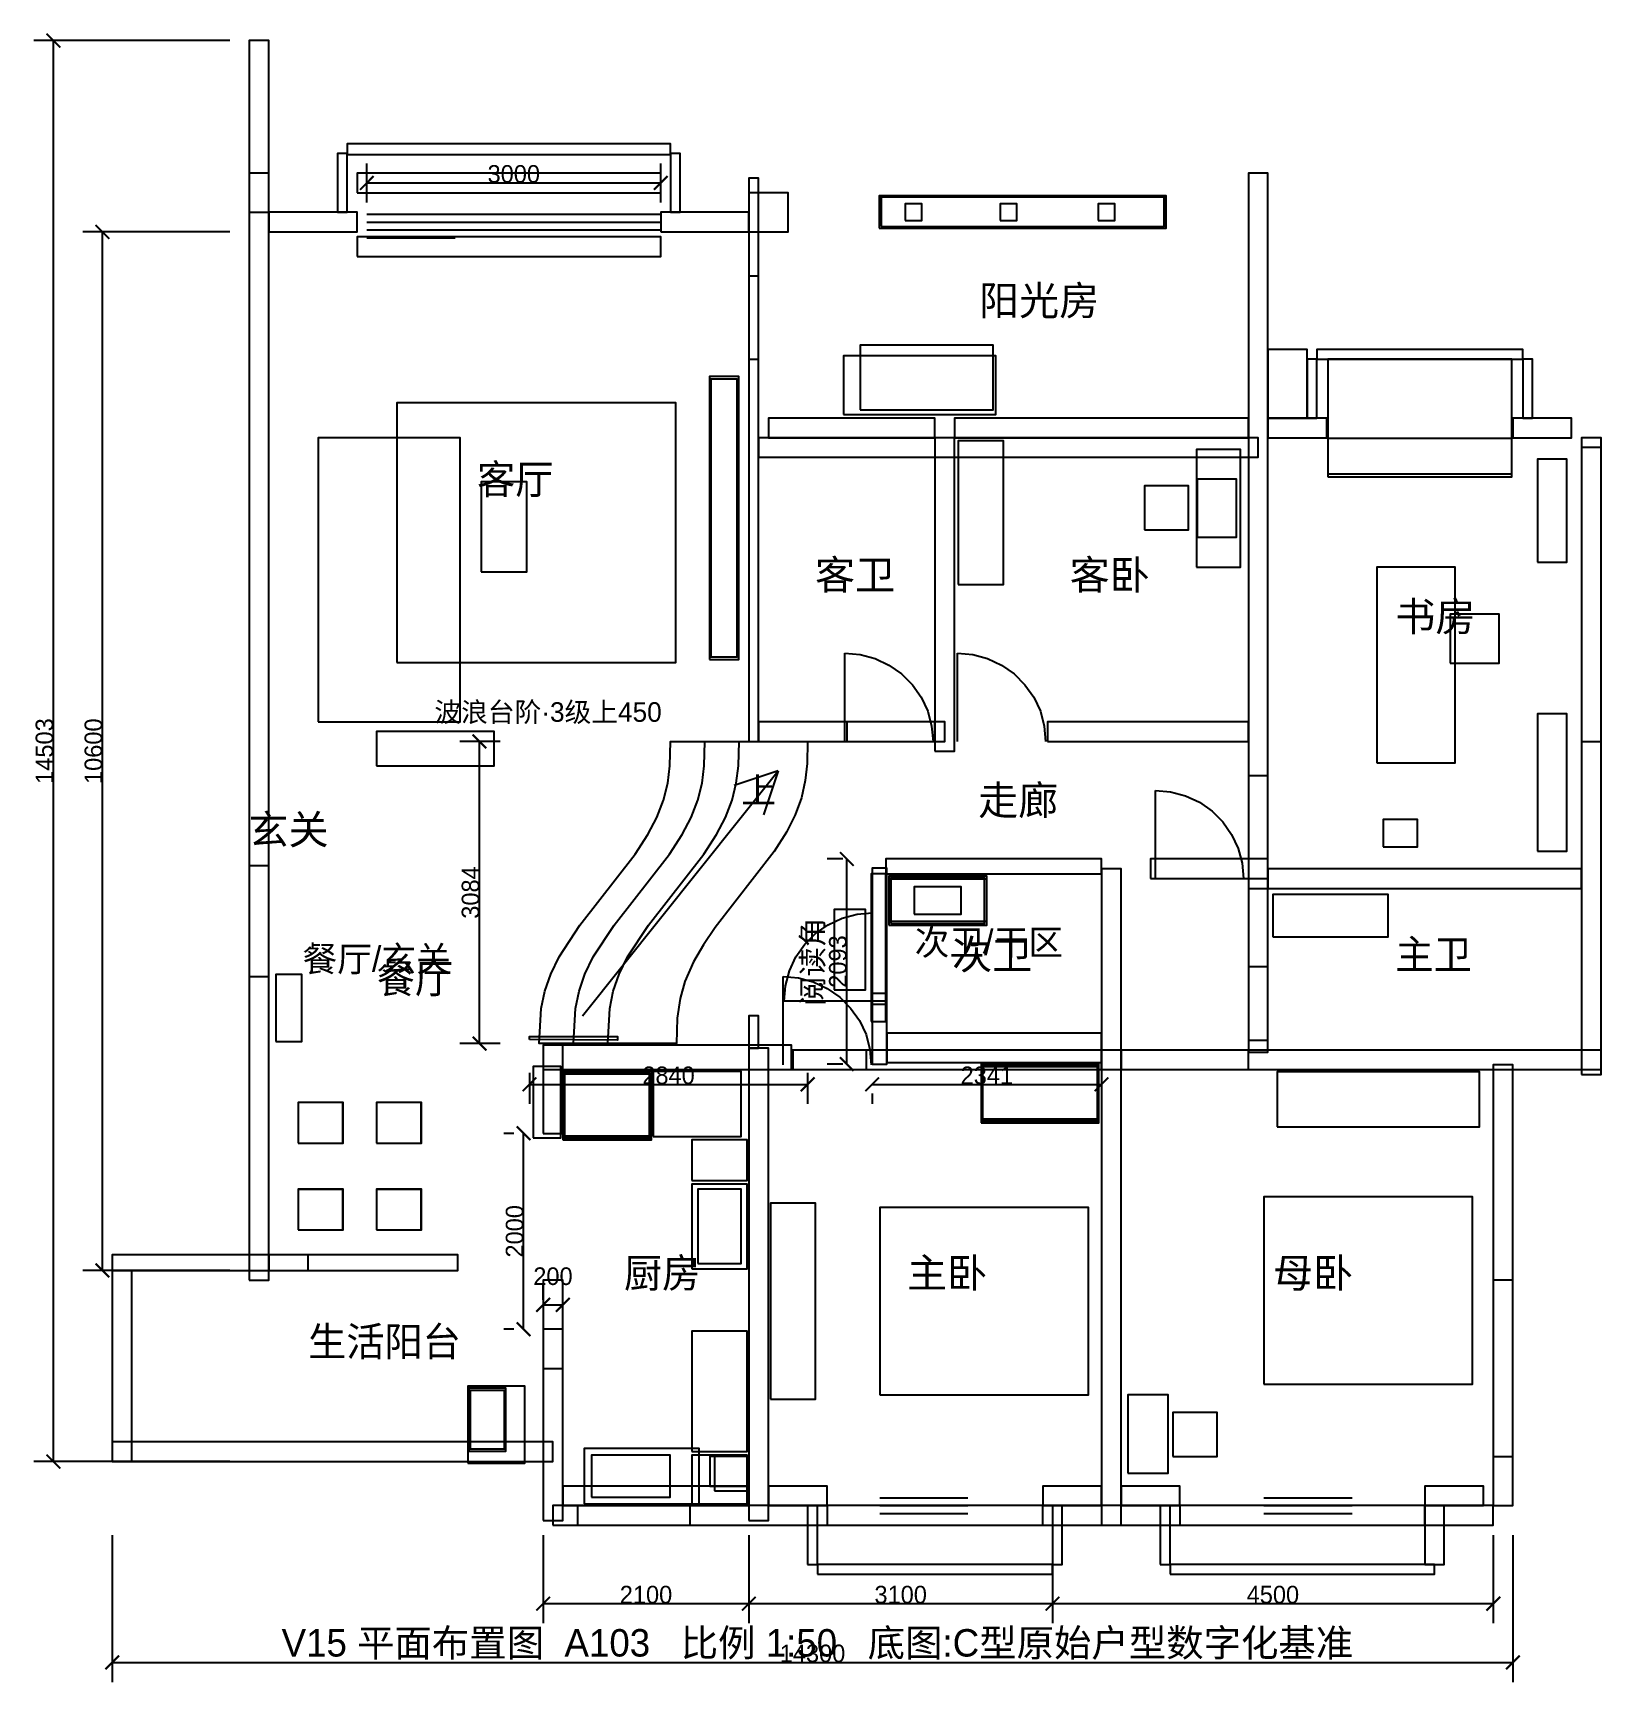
# Model space of a CAD drawing. Header units: millimetres. Extents: x 491 to 16500, y -1800 to 15030.
import ezdxf
from ezdxf.enums import TextEntityAlignment as Align

# ---------------------------------------------------------------- set-up
doc = ezdxf.new("R2010")
doc.units = ezdxf.units.MM
doc.header["$LTSCALE"] = 200
for name, color, linetype in [('A-DESIGN', 1, 'Continuous'), ('A-DOOR', 3, 'Continuous'), ('A-FIXT', 4, 'Continuous'), ('A-FURN', 8, 'Continuous'), ('A-TEXT', 7, 'Continuous'), ('A-WALL', 7, 'Continuous'), ('A-WINDOW', 4, 'Continuous')]:
    doc.layers.add(name, color=color, linetype=linetype)
doc.styles.add('HZTXT', font='STHeiti Medium.ttc')
doc.dimstyles.new('STD-ARCH', dxfattribs={"dimtxt": 180, "dimasz": 140, "dimexe": 200, "dimexo": 300, "dimtad": 1, "dimdec": 0, "dimtxsty": 'HZTXT', "dimblk": 'ARCHTICK', "dimblk1": 'ARCHTICK', "dimblk2": 'ARCHTICK', "dimcen": 2.5, "dimazin": 3, "dimtfac": 1, "dimtmove": 0, "dimatfit": 3})

# ---------------------------------------------------------------- blocks, each defined once
blk = doc.blocks.new('_ARCHTICK')
at = {"color": 0, "linetype": 'BYBLOCK', "const_width": 0.15}
blk.add_lwpolyline([(-0.5, -0.5), (0.5, 0.5)], dxfattribs=at)
blk = doc.blocks.new('SYM-DOOR-SWING')
at = {"layer": 'A-DOOR'}
for points in [[(0, 0), (0, 900)], [(0, 900), (156, 886), (308, 846), (450, 779), (579, 689), (689, 579), (779, 450), (846, 308), (886, 156), (900, 0)]]:
    blk.add_lwpolyline(points, dxfattribs=at)
blk.add_attdef('SRC_ID', (0, -150), '', height=120)
blk = doc.blocks.new('SYM-WINDOW-3LINE')
at = {"layer": 'A-WINDOW'}
for p, q in [((0, 80), (900, 80)), ((0, 0), (900, 0)), ((0, -80), (900, -80))]:
    blk.add_line(p, q, dxfattribs=at)
blk.add_attdef('SRC_ID', (0, -250), '', height=120)

msp = doc.modelspace()

# ---------------------------------------------------------------- linework, layer by layer
at = {"layer": 'A-DESIGN'}
for p, q in [((6100, 5000), (8100, 7500)), ((8100, 7500), (7650, 7350)), ((8100, 7500), (7950, 7050))]:
    msp.add_line(p, q, dxfattribs=at)
at = {"layer": 'A-DOOR'}
for points in [[(7800, 11700), (7900, 11700), (7900, 12550), (7800, 12550)], [(8800, 7800), (9700, 7800), (9700, 8000), (8800, 8000)], [(12900, 6300), (13100, 6300), (13100, 7450), (12900, 7450)], [(2700, 5400), (2900, 5400), (2900, 6530), (2700, 6530)], [(12900, 4750), (13100, 4750), (13100, 5500), (12900, 5500)], [(8250, 4450), (9000, 4450), (9000, 4650), (8250, 4650)], [(11600, 4450), (12900, 4450), (12900, 4650), (11600, 4650)], [(2900, 2400), (4830, 2400), (4830, 2560), (2900, 2560)], [(5700, 1400), (5900, 1400), (5900, 2300), (5700, 2300)]]:
    msp.add_lwpolyline(points, close=True, dxfattribs=at)
at = {"layer": 'A-FIXT'}
for points in [[(4205, 8605), (7055, 8605), (7055, 11255), (4205, 11255)], [(14277.4, 6722.6), (14627.4, 6722.6), (14627.4, 7002.6), (14277.4, 7002.6)], [(9228, 5925.2), (10228, 5925.2), (10228, 6425.2), (9228, 6425.2)], [(9228, 5925.2), (10228, 5925.2), (10228, 6425.2), (9228, 6425.2)], [(9249.6, 5943.2), (10206.4, 5943.2), (10206.4, 6407.2), (9249.6, 6407.2)], [(9228, 5965.2), (10228, 5965.2), (10228, 6395.2), (9228, 6395.2)], [(9488, 6035.2), (9968, 6035.2), (9968, 6315.2), (9488, 6315.2)], [(5900, 3753), (6805, 3753), (6805, 4445), (5900, 4445)], [(5900, 3735), (6805, 3735), (6805, 4435), (5900, 4435)], [(5900, 3735), (6805, 3735), (6805, 4435), (5900, 4435)], [(5900, 3775), (6805, 3775), (6805, 4405), (5900, 4405)], [(5918, 3753), (6787, 3753), (6787, 4417), (5918, 4417)], [(7280, 2470), (7720, 2470), (7720, 3230), (7280, 3230)], [(4932.1, 432.6), (5512.6, 432.6), (5512.6, 1218.1), (4932.1, 1218.1)], [(4941.4, 556.6), (5319.8, 556.6), (5319.8, 1200), (4941.4, 1200)], [(4953.6, 580.9), (5305.8, 580.9), (5305.8, 1176.8), (4953.6, 1176.8)], [(4953.6, 580.9), (5305.8, 580.9), (5305.8, 1176.8), (4953.6, 1176.8)], [(4953.6, 580.9), (5305.8, 580.9), (5305.8, 1176.8), (4953.6, 1176.8)], [(11668.5, 330), (12081.5, 330), (12081.5, 1130), (11668.5, 1130)], [(11668.5, 330), (12081.5, 330), (12081.5, 1130), (11668.5, 1130)], [(12130, 500), (12580, 500), (12580, 950), (12130, 950)], [(6195, 85), (6995, 85), (6995, 515), (6195, 515)]]:
    msp.add_lwpolyline(points, close=True, dxfattribs=at)
at = {"layer": 'A-FURN'}
for points in [[(9130, 13040), (12060, 13040), (12060, 13370), (9130, 13370)], [(9150, 13055), (12040, 13055), (12040, 13355), (9150, 13355)], [(9395, 13115), (9565, 13115), (9565, 13285), (9395, 13285)], [(10365, 13115), (10535, 13115), (10535, 13285), (10365, 13285)], [(11365, 13115), (11535, 13115), (11535, 13285), (11365, 13285)], [(8935, 11185), (10295, 11185), (10295, 11845), (8935, 11845)], [(8765, 11135), (10320, 11135), (10320, 11735), (8765, 11735)], [(13710, 10500), (15590, 10500), (15590, 11700), (13710, 11700)], [(7398, 8634.9), (7696.9, 8634.9), (7696.9, 11523.8), (7398, 11523.8)], [(7412.9, 8662.4), (7681.9, 8662.4), (7681.9, 11496.3), (7412.9, 11496.3)], [(3404, 8000), (4854, 8000), (4854, 10900), (3404, 10900)], [(9936.1, 9402.4), (10400.1, 9402.4), (10400.1, 10866.4), (9936.1, 10866.4)], [(12370, 9580), (12820, 9580), (12820, 10780), (12370, 10780)], [(13710, 10530), (15590, 10530), (15590, 10890), (13710, 10890)], [(15850, 9630), (16150, 9630), (16150, 10680), (15850, 10680)], [(5067, 9532), (5533, 9532), (5533, 10448), (5067, 10448)], [(12378, 9885), (12778, 9885), (12778, 10475), (12378, 10475)], [(11840, 9960), (12290, 9960), (12290, 10410), (11840, 10410)], [(14210, 7580), (15010, 7580), (15010, 9580), (14210, 9580)], [(14960, 8600), (15460, 8600), (15460, 9100), (14960, 9100)], [(15850, 6680), (16150, 6680), (16150, 8080), (15850, 8080)], [(4000, 7550), (5200, 7550), (5200, 7900), (4000, 7900)], [(5716, 5250), (5777, 5425), (5862, 5600), (6074, 5925), (6640, 6650), (6770, 6850), (6861, 7025), (6929, 7200), (6972, 7375), (6994, 7550), (7000, 7800), (7350, 7800), (7700, 7800), (8050, 7800), (8400, 7800), (8395, 7575), (8376, 7400), (8336, 7225), (8272, 7050), (8184, 6875), (8058, 6675), (7456, 5900), (7336, 5725), (7235, 5550), (7148, 5350), (7098, 5175), (7068, 4975), (7060, 4716), (6710, 4716), (6360, 4716), (6010, 4716), (5660, 4716), (5680, 5075), (5716, 5250)], [(13148, 5807), (14328, 5807), (14328, 6237), (13148, 6237)], [(8669.9, 5263.2), (8989.9, 5263.2), (8989.9, 6083.2), (8669.9, 6083.2)], [(8669.9, 5263.2), (8989.9, 5263.2), (8989.9, 6083.2), (8669.9, 6083.2)], [(8669.9, 5263.2), (8989.9, 5263.2), (8989.9, 6083.2), (8669.9, 6083.2)], [(8669.9, 5263.2), (8989.9, 5263.2), (8989.9, 6083.2), (8669.9, 6083.2)], [(2970.5, 4736), (3234.5, 4736), (3234.5, 5422.2), (2970.5, 5422.2)], [(5560, 4758), (5560, 4790), (6460, 4790), (6460, 4750), (5560, 4758)], [(5598, 3753), (5882, 3753), (5882, 4482), (5598, 4482)], [(5598, 3753), (5882, 3753), (5882, 4482), (5598, 4482)], [(5598, 3753), (5882, 3753), (5882, 4482), (5598, 4482)], [(6823, 3768), (7722, 3768), (7722, 4432), (6823, 4432)], [(6823, 3768), (7722, 3768), (7722, 4432), (6823, 4432)], [(10172.2, 3908.1), (11372.2, 3908.1), (11372.2, 4508.1), (10172.2, 4508.1)], [(10172.2, 3908.1), (11372.2, 3908.1), (11372.2, 4508.1), (10172.2, 4508.1)], [(10172.2, 3948.1), (11372.2, 3948.1), (11372.2, 4478.1), (10172.2, 4478.1)], [(10186.7, 3926.1), (11357.9, 3926.1), (11357.9, 4490.1), (10186.7, 4490.1)], [(13193.9, 3865), (15257.9, 3865), (15257.9, 4429), (13193.9, 4429)], [(3198.7, 3699.5), (3656.5, 3699.5), (3656.5, 4115.3), (3198.7, 4115.3)], [(3199.6, 3700.4), (3655.6, 3700.4), (3655.6, 4114.4), (3199.6, 4114.4)], [(3199.6, 3700.4), (3655.6, 3700.4), (3655.6, 4114.4), (3199.6, 4114.4)], [(3998.7, 3699.5), (4456.5, 3699.5), (4456.5, 4115.3), (3998.7, 4115.3)], [(3999.6, 3700.4), (4455.6, 3700.4), (4455.6, 4114.4), (3999.6, 4114.4)], [(3999.6, 3700.4), (4455.6, 3700.4), (4455.6, 4114.4), (3999.6, 4114.4)], [(7218, 3318), (7782, 3318), (7782, 3732), (7218, 3732)], [(3198.7, 2813.5), (3656.5, 2813.5), (3656.5, 3229.3), (3198.7, 3229.3)], [(3199.6, 2814.4), (3655.6, 2814.4), (3655.6, 3228.4), (3199.6, 3228.4)], [(3199.6, 2814.4), (3655.6, 2814.4), (3655.6, 3228.4), (3199.6, 3228.4)], [(3998.7, 2813.5), (4456.5, 2813.5), (4456.5, 3229.3), (3998.7, 3229.3)], [(3999.6, 2814.4), (4455.6, 2814.4), (4455.6, 3228.4), (3999.6, 3228.4)], [(3999.6, 2814.4), (4455.6, 2814.4), (4455.6, 3228.4), (3999.6, 3228.4)], [(7218, 2418), (7782, 2418), (7782, 3282), (7218, 3282)], [(8020, 1087), (8480, 1087), (8480, 3087), (8020, 3087)], [(9137, 1132), (11267, 1132), (11267, 3042), (9137, 3042)], [(13057.9, 1240.5), (15187.9, 1240.5), (15187.9, 3150.5), (13057.9, 3150.5)], [(7218, 553), (7782, 553), (7782, 1782), (7218, 1782)], [(6118, 18), (7292, 18), (7292, 582), (6118, 582)], [(7218, 18), (7782, 18), (7782, 517), (7218, 517)]]:
    msp.add_lwpolyline(points, close=True, dxfattribs=at)
for points in [[(5660, 4716), (5680, 5075), (5716, 5250), (5777, 5425), (5862, 5600), (6074, 5925), (6640, 6650), (6770, 6850), (6861, 7025), (6929, 7200), (6972, 7375), (6994, 7550), (7000, 7800), (7290, 7800)], [(6010, 4716), (6030, 5075), (6066, 5250), (6127, 5425), (6212, 5600), (6424, 5925), (6990, 6650), (7120, 6850), (7211, 7025), (7279, 7200), (7322, 7375), (7344, 7550), (7350, 7800), (7640, 7800)], [(6360, 4716), (6380, 5075), (6416, 5250), (6477, 5425), (6562, 5600), (6774, 5925), (7340, 6650), (7470, 6850), (7561, 7025), (7629, 7200), (7672, 7375), (7694, 7550), (7700, 7800), (7990, 7800)], [(5950, 4716), (5660, 4716)], [(6300, 4716), (6010, 4716)], [(6650, 4716), (6360, 4716)]]:
    msp.add_lwpolyline(points, dxfattribs=at)
at = {"layer": 'A-WALL'}
for points in [[(2700, 13200), (2900, 13200), (2900, 14953), (2700, 14953)], [(3700, 13790), (7000, 13790), (7000, 13900), (3700, 13900)], [(3600, 13200), (3700, 13200), (3700, 13800), (3600, 13800)], [(7000, 13200), (7100, 13200), (7100, 13800), (7000, 13800)], [(2700, 2300), (2900, 2300), (2900, 13600), (2700, 13600)], [(3800, 13400), (6900, 13400), (6900, 13600), (3800, 13600)], [(7800, 7800), (7900, 7800), (7900, 13550), (7800, 13550)], [(12900, 4630), (13100, 4630), (13100, 13600), (12900, 13600)], [(7800, 13000), (8200, 13000), (8200, 13400), (7800, 13400)], [(2900, 13000), (3800, 13000), (3800, 13200), (2900, 13200)], [(6900, 13000), (7800, 13000), (7800, 13200), (6900, 13200)], [(13100, 11100), (13500, 11100), (13500, 11800), (13100, 11800)], [(13600, 11700), (15700, 11700), (15700, 11800), (13600, 11800)], [(13500, 11100), (13600, 11100), (13600, 11700), (13500, 11700)], [(15700, 11100), (15800, 11100), (15800, 11700), (15700, 11700)], [(8000, 10900), (9700, 10900), (9700, 11100), (8000, 11100)], [(9900, 10900), (12900, 10900), (12900, 11100), (9900, 11100)], [(13100, 10900), (13700, 10900), (13700, 11100), (13100, 11100)], [(15600, 10900), (16200, 10900), (16200, 11100), (15600, 11100)], [(7900, 10700), (13000, 10700), (13000, 10900), (7900, 10900)], [(9700, 7700), (9900, 7700), (9900, 10900), (9700, 10900)], [(16300, 4400), (16500, 4400), (16500, 10900), (16300, 10900)], [(7900, 7800), (9800, 7800), (9800, 8000), (7900, 8000)], [(10850, 7800), (12900, 7800), (12900, 8000), (10850, 8000)], [(9200, 6450), (11400, 6450), (11400, 6600), (9200, 6600)], [(11900, 6400), (13100, 6400), (13100, 6600), (11900, 6600)], [(9050, 5120), (9200, 5120), (9200, 6450), (9050, 6450)], [(9050, 5230), (9200, 5230), (9200, 6450), (9050, 6450)], [(9059, 4507), (9209, 4507), (9209, 6507), (9059, 6507)], [(11400, -200), (11600, -200), (11600, 6500), (11400, 6500)], [(13100, 6300), (16300, 6300), (16300, 6500), (13100, 6500)], [(9050, 4942), (9200, 4942), (9200, 5150), (9050, 5150)], [(7800, 4670), (7900, 4670), (7900, 5000), (7800, 5000)], [(9209, 4524), (11400, 4524), (11400, 4823), (9209, 4823)], [(5700, 4450), (8236, 4450), (8236, 4700), (5700, 4700)], [(5700, 3800), (5900, 3800), (5900, 4700), (5700, 4700)], [(7800, -150), (8000, -150), (8000, 4670), (7800, 4670)], [(8236, 4450), (11400, 4450), (11400, 4650), (8236, 4650)], [(11400, 4450), (16500, 4450), (16500, 4650), (11400, 4650)], [(15400, 0), (15600, 0), (15600, 4500), (15400, 4500)], [(1300, 2400), (3300, 2400), (3300, 2560), (1300, 2560)], [(1300, 450), (1500, 450), (1500, 2400), (1300, 2400)], [(5700, -150), (5900, -150), (5900, 1800), (5700, 1800)], [(1300, 450), (5800, 450), (5800, 650), (1300, 650)], [(1300, 450), (5800, 450), (5800, 650), (1300, 650)], [(7400, 200), (7800, 200), (7800, 500), (7400, 500)], [(7450, 150), (7800, 150), (7800, 500), (7450, 500)], [(5900, 0), (7800, 0), (7800, 200), (5900, 200)], [(8000, 0), (8600, 0), (8600, 200), (8000, 200)], [(10800, 0), (11400, 0), (11400, 200), (10800, 200)], [(11600, 0), (12200, 0), (12200, 200), (11600, 200)], [(14700, 0), (15300, 0), (15300, 200), (14700, 200)], [(6050, -200), (15400, -200), (15400, 0), (6050, 0)], [(8400, -600), (8500, -600), (8500, 0), (8400, 0)], [(10900, -600), (11000, -600), (11000, 0), (10900, 0)], [(12000, -600), (12100, -600), (12100, 0), (12000, 0)], [(14700, -600), (14900, -600), (14900, 0), (14700, 0)], [(8500, -700), (10900, -700), (10900, -600), (8500, -600)], [(12100, -700), (14800, -700), (14800, -600), (12100, -600)]]:
    msp.add_lwpolyline(points, close=True, dxfattribs=at)
at = {"layer": 'A-WINDOW'}
for p, q in [((3900, 13180), (6900, 13180)), ((3900, 13100), (6900, 13100)), ((3900, 13020), (6900, 13020))]:
    msp.add_line(p, q, dxfattribs=at)
for points in [[(3800, 12750), (6900, 12750), (6900, 12950), (3800, 12950)], [(16300, 7800), (16500, 7800), (16500, 10800), (16300, 10800)], [(15400, 500), (15600, 500), (15600, 2300), (15400, 2300)], [(5800, -200), (7200, -200), (7200, 0), (5800, 0)], [(8600, -200), (10800, -200), (10800, 0), (8600, 0)], [(12200, -200), (14700, -200), (14700, 0), (12200, 0)]]:
    msp.add_lwpolyline(points, close=True, dxfattribs=at)

# ---------------------------------------------------------------- block references
at = {"layer": 'A-DOOR'}
for p in [(8780, 7800), (9930, 7800), (11950, 6400), (8150, 4500)]:
    msp.add_blockref('SYM-DOOR-SWING', p, dxfattribs=at)
at = {"layer": 'A-DOOR', "rotation": 90}
msp.add_blockref('SYM-DOOR-SWING', (9060, 5150), dxfattribs=at)
at = {"layer": 'A-WINDOW'}
for p in [(3900, 13020), (9137, 0), (13058, 0)]:
    msp.add_blockref('SYM-WINDOW-3LINE', p, dxfattribs=at)

# ---------------------------------------------------------------- texts
at = {"layer": 'A-DESIGN', "style": 'HZTXT'}
for s, p in [('阳光房', (10150, 12150)), ('客卫', (8475, 9350)), ('客卧', (11075, 9350)), ('书房', (14400, 8925)), ('次卫', (9875, 5475)), ('主卧', (9415, 2225)), ('母卧', (13150, 2225))]:
    msp.add_text(s, height=300, dxfattribs=at).set_placement(p)
for s, height, p in [('波浪台阶·3级上450', 200, (5750, 8100)), ('上', 260, (7900, 7300)), ('走廊', 300, (10550, 7200)), ('玄关', 300, (3100, 6900)), ('次卫/干区', 260, (10250, 5750)), ('餐厅/玄关', 260, (4000, 5580))]:
    msp.add_text(s, height=height, dxfattribs=at).set_placement(p, align=Align.MIDDLE_CENTER)
msp.add_text('阅读角', height=220, rotation=90, dxfattribs=at).set_placement((8450, 5550), align=Align.MIDDLE_CENTER)
at = {"layer": 'A-TEXT'}
for s, p in [('客厅', (5025, 10325)), ('主卫', (14400, 5475)), ('餐厅', (4000, 5230)), ('厨房', (6525, 2225)), ('生活阳台', (3300, 1525))]:
    msp.add_text(s, height=300, dxfattribs=at).set_placement(p)
at = {"layer": 'A-TEXT', "style": 'HZTXT'}
msp.add_text('V15 平面布置图  A103   比例 1:50   底图:C型原始户型数字化基准', height=280, dxfattribs=at).set_placement((8500, -1400), align=Align.MIDDLE_CENTER)

# ---------------------------------------------------------------- dimensions: what is measured, and where the dimension line sits
for base, p1, p2 in [((700, 450), (2800, 450), (2800, 14953)), ((1200, 2400), (2800, 2400), (2800, 13000)), ((5050, 4716), (5560, 4716), (5560, 7800)), ((8800, 4507), (9059, 4507), (9059, 6600)), ((5500, 1800), (5700, 1800), (5700, 3800))]:
    msp.add_linear_dim(base=base, p1=p1, p2=p2, angle=90, dimstyle='STD-ARCH').render()
for base, p1, p2 in [((3900, 13500), (3900, 13000), (6900, 13000)), ((5560, 4300), (5560, 4716), (8400, 4716)), ((9059, 4300), (9059, 4507), (11400, 4507)), ((5700, 2050), (5700, 1800), (5900, 1800)), ((1300, -1600), (1300, 0), (15600, 0)), ((5700, -1000), (5700, 0), (7800, 0)), ((7800, -1000), (7800, 0), (10900, 0)), ((10900, -1000), (10900, 0), (15400, 0))]:
    msp.add_linear_dim(base=base, p1=p1, p2=p2, dimstyle='STD-ARCH').render()

doc.saveas('drawing.dxf')
